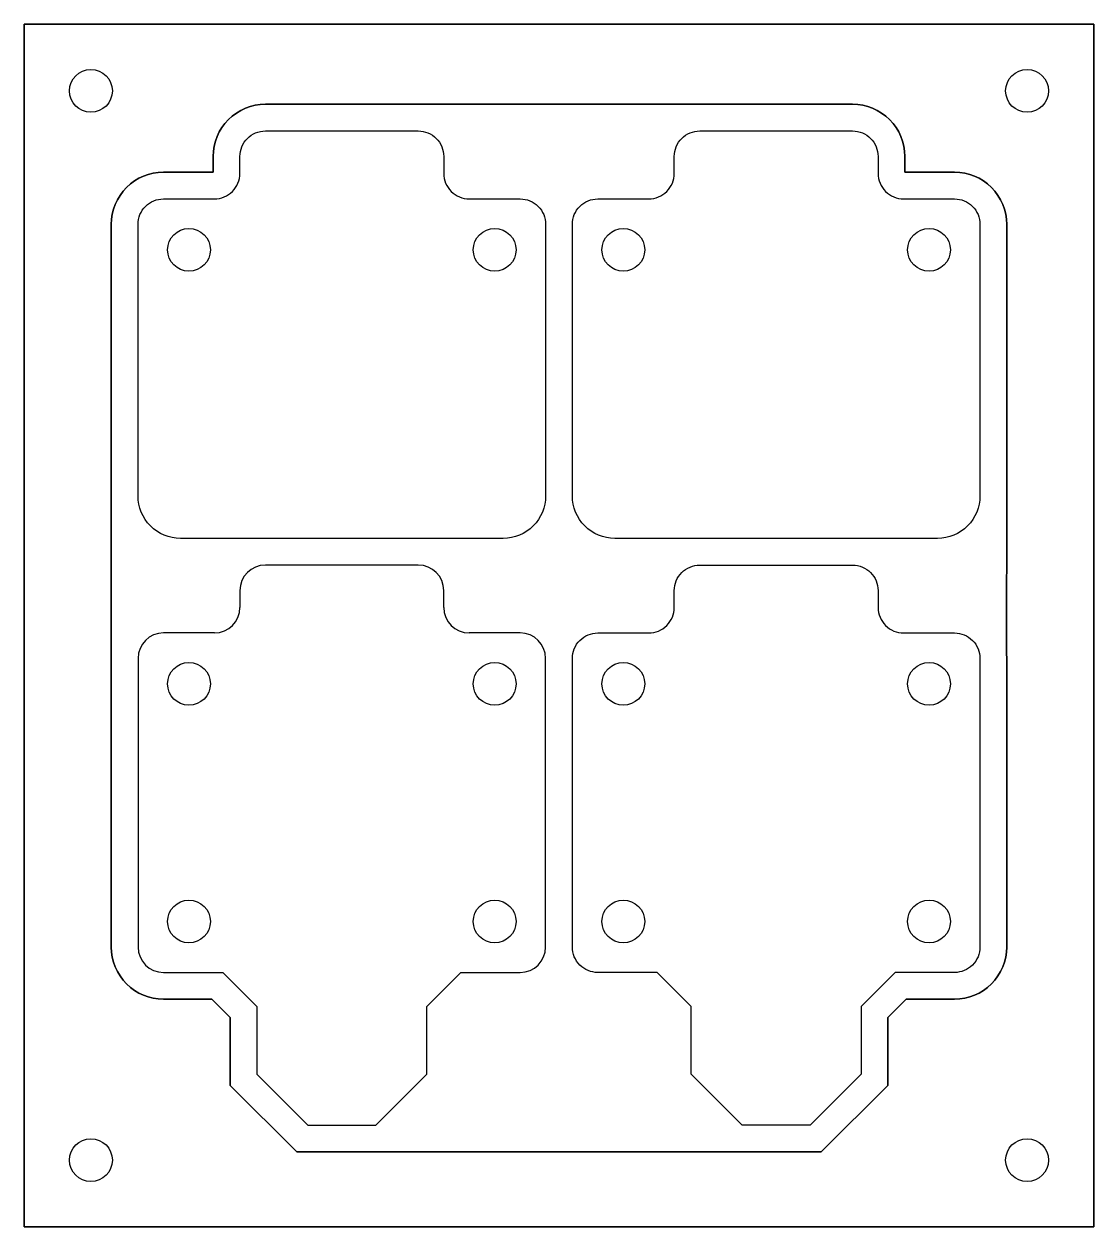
# Model space of a CAD drawing. Header units: millimetres. Extents: x -71.5 to 8.5, y -82 to 8.
import ezdxf

# ---------------------------------------------------------------- set-up
doc = ezdxf.new("R2010")
doc.units = ezdxf.units.MM
doc.layers.get('0').update_dxf_attribs({"linetype": 'CONTINUOUS'})

msp = doc.modelspace()

# ---------------------------------------------------------------- linework, layer by layer
for p, q in [((-42.005, -32.48), (-53.435, -32.48)), ((-55.34, -34.385), (-55.34, -35.655)), ((-40.1, -35.655), (-40.1, -34.385)), ((-57.245, -37.56), (-61.055, -37.56)), ((-34.385, -37.56), (-38.195, -37.56)), ((-62.96, -39.465), (-62.96, -61.055)), ((-32.48, -61.055), (-32.48, -39.465)), ((-61.055, -62.96), (-56.61, -62.96)), ((-56.61, -62.96), (-54.07, -65.5)), ((-41.37, -65.5), (-38.83, -62.96)), ((-38.83, -62.96), (-34.385, -62.96)), ((-54.07, -65.5), (-54.07, -70.58)), ((-41.37, -70.58), (-41.37, -65.5)), ((-54.07, -70.58), (-50.26, -74.39)), ((-45.18, -74.39), (-41.37, -70.58)), ((-50.26, -74.39), (-45.18, -74.39))]:
    msp.add_line(p, q)
for points in [[(8.52, 8), (8.52, -82), (-71.48, -82), (-71.48, 8)], [(8.52, -82), (8.52, 8), (-71.48, 8), (-71.48, -82)]]:
    msp.add_lwpolyline(points, close=True)
for points in [[(-11.872, -76.39), (-6.89, -71.408), (-6.89, -66.328), (-5.522, -64.96), (-1.905, -64.96, 0.414214), (2, -61.055), (2, -39.465, 0.029849), (1.972, -39), (2, -27.33, 0.001188), (2, -27.305), (2, -6.985, 0.414214), (-1.905, -3.08), (-5.62, -3.08), (-5.62, -1.905, 0.414214), (-9.525, 2), (-53.435, 2, 0.414214), (-57.34, -1.905), (-57.34, -3.08), (-61.055, -3.08, 0.414214), (-64.96, -6.985), (-64.96, -61.055, 0.414214), (-61.055, -64.96), (-57.438, -64.96), (-56.07, -66.328), (-56.07, -71.408), (-51.088, -76.39)], [(-6.89, -71.408), (-11.872, -76.39), (-51.088, -76.39), (-56.07, -71.408), (-56.07, -66.328), (-57.438, -64.96), (-61.055, -64.96, -0.414214), (-64.96, -61.055), (-64.96, -6.985, -0.414214), (-61.055, -3.08), (-57.34, -3.08), (-57.34, -1.905, -0.414214), (-53.435, 2), (-9.525, 2, -0.414214), (-5.62, -1.905), (-5.62, -3.08), (-1.905, -3.08, -0.414214), (2, -6.985), (2, -27.305, -0.001188), (2, -27.33), (1.972, -39, -0.029849), (2, -39.465), (2, -61.055, -0.414214), (-1.905, -64.96), (-5.522, -64.96), (-6.89, -66.328)], [(-61.055, -5.08), (-57.245, -5.08, 0.414214), (-55.34, -3.175), (-55.34, -1.905, -0.414214), (-53.435, 0), (-42.005, 0, -0.414214), (-40.1, -1.905), (-40.1, -3.175, 0.414214), (-38.195, -5.08), (-34.385, -5.08, -0.414214), (-32.48, -6.985), (-32.48, -27.305, -0.414214), (-35.655, -30.48), (-59.785, -30.48, -0.414214), (-62.96, -27.305), (-62.96, -6.985, -0.414214)], [(0, -27.305, -0.414214), (-3.175, -30.48), (-27.305, -30.48, -0.414214), (-30.48, -27.305), (-30.48, -6.985, -0.414214), (-28.575, -5.08), (-24.765, -5.08, 0.414214), (-22.86, -3.175), (-22.86, -1.905, -0.414214), (-20.955, 0), (-9.525, 0, -0.414214), (-7.62, -1.905), (-7.62, -3.175, 0.414214), (-5.715, -5.08), (-1.905, -5.08, -0.414214), (0, -6.985)], [(-30.48, -39.465, -0.414214), (-28.575, -37.56), (-24.765, -37.56, 0.414214), (-22.86, -35.655), (-22.86, -34.385, -0.414214), (-20.955, -32.48), (-9.525, -32.48, -0.414214), (-7.62, -34.385), (-7.62, -35.655, 0.414214), (-5.715, -37.56), (-1.905, -37.56, -0.414214), (0, -39.465), (0, -61.055, -0.414214), (-1.905, -62.96), (-6.35, -62.96), (-8.89, -65.5), (-8.89, -70.58), (-12.7, -74.39), (-17.78, -74.39), (-21.59, -70.58), (-21.59, -65.5), (-24.13, -62.96), (-28.575, -62.96, -0.414214), (-30.48, -61.055)]]:
    msp.add_lwpolyline(points, format="xyb", close=True)
for centre in [(-66.48, 3), (-66.48, 3), (3.52, 3), (3.52, 3), (-59.15, -8.89), (-36.29, -8.89), (-26.67, -8.89), (-3.81, -8.89), (-59.15, -41.37), (-36.29, -41.37), (-26.67, -41.37), (-3.81, -41.37), (-59.15, -59.15), (-36.29, -59.15), (-26.67, -59.15), (-3.81, -59.15), (-66.48, -77), (-66.48, -77), (3.52, -77), (3.52, -77)]:
    msp.add_circle(centre, 1.6)
for centre, start, end in [((-53.435, -34.385), 90, 180), ((-42.005, -34.385), 0, 90), ((-57.245, -35.655), -90, 0), ((-38.195, -35.655), 180, 270), ((-61.055, -39.465), 90, 180), ((-34.385, -39.465), 0, 90), ((-61.055, -61.055), 180, 270), ((-34.385, -61.055), -90, 0)]:
    msp.add_arc(centre, 1.905, start, end)

doc.saveas('drawing.dxf')
